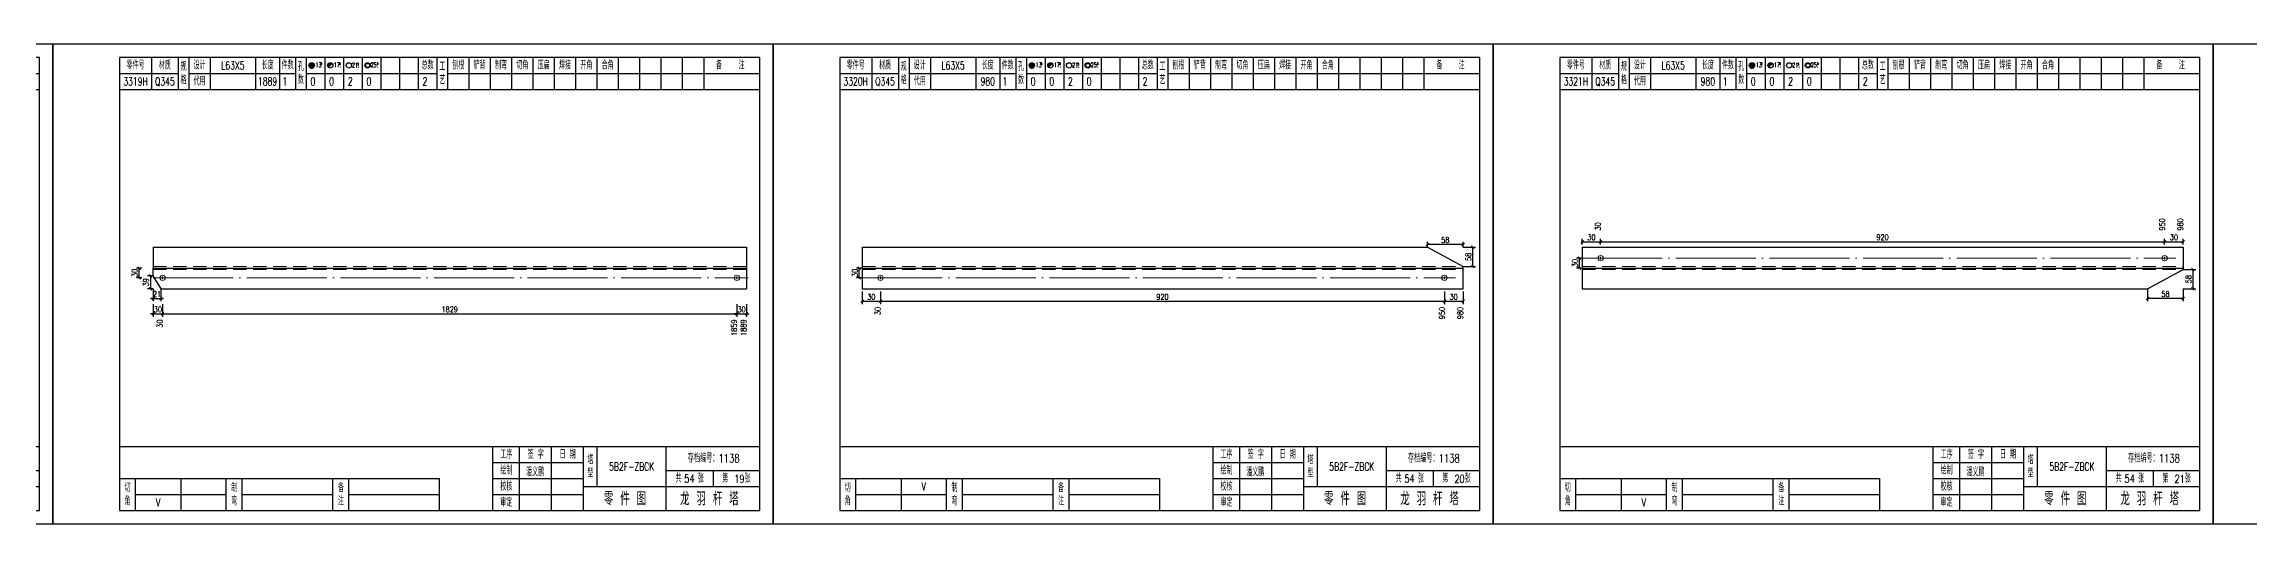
# Model space of a CAD drawing. Header units: millimetres. Extents: x 0 to 30240, y -10896 to -1348.
# Drawn here: x 4857 to 5683, y -10043 to -9863 of the extents above; entities that cross this region are included whole.
import ezdxf
from ezdxf.enums import TextEntityAlignment as Align

# ---------------------------------------------------------------- set-up
doc = ezdxf.new("R2010")
doc.units = ezdxf.units.MM
doc.header["$LTSCALE"] = 20
doc.header["$PDMODE"] = 1
doc.linetypes.add('DASHDOT2X', pattern=[1.75, 1.5, -0.125, 0, -0.125])
doc.linetypes.add('HIDDEN', pattern=[0.375, 0.25, -0.125])
for name, color, linetype, lineweight in [('1', 7, 'Continuous', 25), ('11', 3, 'Continuous', 13), ('2', 1, 'HIDDEN', 13), ('5', 1, 'Continuous', 13), ('7', 2, 'DASHDOT2X', 13)]:
    doc.layers.add(name, color=color, linetype=linetype, lineweight=lineweight)
doc.styles.get("Standard").update_dxf_attribs({"font": 'simplex', "width": 0.7, "bigfont": 'gbhzfs.shx'})
doc.styles.add('SYMBOL_TXT', font='txt.shx', dxfattribs={"width": 0.6})
doc.styles.add('TITLE_TXT', font='simplex.shx', dxfattribs={"width": 0.75, "height": 2.5, "bigfont": 'gbhzfs.shx'})
doc.dimstyles.get("Standard").update_dxf_attribs({"dimtxt": 2.1, "dimasz": 1, "dimexe": 1.05, "dimexo": 0, "dimgap": 0.63, "dimtad": 1, "dimzin": 0, "dimdsep": 46, "dimtxsty": 'standard', "dimblk": 'OBLIQUE', "dimblk1": 'OBLIQUE', "dimblk2": 'OBLIQUE', "dimcen": 0.09, "dimadec": 0, "dimazin": 0, "dimtfac": 1, "dimtdec": 1, "dimtix": 1, "dimtmove": 0, "dimatfit": 3, "dimfxl": 0, "dimtolj": 1, "dimtzin": 0, "dimarcsym": 0})
pattern_1 = [(0, (-3, 0), (0, 0.0125), [])]

# ---------------------------------------------------------------- blocks, each defined once
blk = doc.blocks.new('M12_HOLE')
h = blk.add_hatch()
h.set_pattern_fill('LINE', scale=0.1, style=0)
h.set_pattern_definition(pattern_1)
h.paths.add_polyline_path([(-5, 0, 1), (-1, 0, 1)])
at = {"color": 7}
blk.add_circle((-3, 0), 2, dxfattribs=at)
at = {"color": 7, "attachment_point": 1, "style": 'SYMBOL_TXT'}
for s, insert, char_height, width in [('13\\f??|b0|i0|c0|p54;.', (-0.1, 2.1), 3.5, 5.707), ('5', (3.7, 2.3), 1.8, 2.931)]:
    blk.add_mtext(s, dxfattribs=dict(at, insert=insert, char_height=char_height, width=width))
blk = doc.blocks.new('M16_HOLE')
h = blk.add_hatch()
h.set_pattern_fill('LINE', scale=0.1, style=0)
h.set_pattern_definition(pattern_1)
h.paths.add_polyline_path([(-1.6, 1.4, 0.668179), (-5, 0, 0.198912), (-4.4, -1.4)])
at = {"color": 7}
blk.add_circle((-3, 0), 2, dxfattribs=at)
at = {"color": 7, "attachment_point": 1, "style": 'SYMBOL_TXT'}
for s, insert, char_height, width in [('17.', (-0.4, 2.1), 3.5, 6.316), ('5', (3.6, 2.3), 1.8, 1.822)]:
    blk.add_mtext(s, dxfattribs=dict(at, insert=insert, char_height=char_height, width=width))
blk = doc.blocks.new('M20_HOLE')
at = {"color": 7}
blk.add_circle((-3, 0), 2, dxfattribs=at)
at = {"color": 7, "attachment_point": 1, "style": 'SYMBOL_TXT'}
for s, insert, char_height, width in [('21.', (-0.7, 2), 3.5, 6.074), ('5', (3.3, 2), 1.8, 1.458)]:
    blk.add_mtext(s, dxfattribs=dict(at, insert=insert, char_height=char_height, width=width))
blk = doc.blocks.new('M24_HOLE')
at = {"color": 7}
for radius in [2, 1.5]:
    blk.add_circle((-3, 0), radius, dxfattribs=at)
at = {"color": 7, "attachment_point": 1, "style": 'SYMBOL_TXT'}
for s, insert, char_height, width in [('25.', (-0.7, 2.1), 3.5, 2.429), ('5', (3.9, 2.3), 1.8, 1.944)]:
    blk.add_mtext(s, dxfattribs=dict(at, insert=insert, char_height=char_height, width=width))
blk = doc.blocks.new('JgCard')
for p, q in [((270, 180), (0, 180)), ((0, 180), (0, 0)), ((265, 175), (25, 175)), ((25, 175), (25, 5)), ((37, 175), (37, 163)), ((47, 175), (47, 163)), ((51, 175), (51, 163)), ((59, 175), (59, 163)), ((76, 175), (76, 163)), ((85, 175), (85, 163)), ((91, 175), (91, 163)), ((95, 175), (95, 163)), ((102, 175), (102, 163)), ((109, 175), (109, 163)), ((116, 175), (116, 163)), ((123, 175), (123, 163)), ((130, 175), (130, 163)), ((137, 175), (137, 163)), ((144, 175), (144, 163)), ((148, 175), (148, 163)), ((156, 175), (156, 163)), ((164, 175), (164, 163)), ((172, 175), (172, 163)), ((180, 175), (180, 163)), ((188, 175), (188, 163)), ((196, 175), (196, 163)), ((204, 175), (204, 163)), ((212, 175), (212, 163)), ((220, 175), (220, 163)), ((228, 175), (228, 163)), ((236, 175), (236, 163)), ((244, 175), (244, 163)), ((265, 5), (265, 175)), ((270, 0), (270, 180)), ((25, 169), (47, 169)), ((51, 169), (91, 169)), ((95, 169), (144, 169)), ((148, 169), (265, 169)), ((25, 163), (265, 163)), ((25, 29), (265, 29)), ((165, 5), (165, 29)), ((175, 5), (175, 29)), ((187, 5), (187, 29)), ((199, 5), (199, 29)), ((204, 29), (204, 14)), ((230, 5), (230, 29)), ((25, 17), (145, 17)), ((31, 5), (31, 17)), ((48, 17), (48, 5)), ((65, 5), (65, 17)), ((71, 5), (71, 17)), ((105, 5), (105, 17)), ((111, 5), (111, 17)), ((145, 5), (145, 17)), ((165, 23), (199, 23)), ((165, 17), (199, 17)), ((230, 20), (265, 20)), ((247.5, 20), (247.5, 14)), ((31, 11), (65, 11)), ((71, 11), (105, 11)), ((111, 11), (145, 11)), ((165, 11), (199, 11)), ((199, 14), (265, 14)), ((0, 0), (270, 0)), ((25, 5), (265, 5))]:
    blk.add_line(p, q)
blk.add_lwpolyline([(96.03, 171.99, -1), (98.03, 171.99, -1)], format="xyb", close=True)
blk.add_point((145, 96))
at = {"xscale": 0.5, "yscale": 0.5, "zscale": 0.5}
for name, p in [('M12_HOLE', (98.53, 171.99)), ('M16_HOLE', (105.5, 172)), ('M20_HOLE', (112.5, 172)), ('M24_HOLE', (119.5, 172))]:
    blk.add_blockref(name, p, dxfattribs=at)
at = {"style": 'TITLE_TXT', "width": 0.75}
for s, height, p in [('存档编号：1138', 3.076, (238.02, 23.07)), ('潘义鹏', 3, (177.45, 17.91)), ('龙 羽 杆 塔', 5, (235.17, 6.97))]:
    blk.add_text(s, height=height, dxfattribs=at).set_placement(p)
at = {"attachment_point": 5, "style": 'TITLE_TXT'}
for s, insert, char_height, width in [('零件号', (31, 172), 3, 15), ('材质', (42, 172), 3, 8), ('设计', (55, 172), 3, 8), ('长度', (80.5, 172), 3, 8), ('件数', (88, 172), 3, 6), ('总数', (140.5, 172), 3, 7), ('刨根', (152, 172), 3, 8), ('铲背', (160, 172), 3, 8), ('制弯', (168, 172), 3, 8), ('切角', (176, 172), 3, 8), ('压扁', (184, 172), 3, 8), ('焊接', (192, 172), 3, 8), ('开角', (200, 172), 3, 8), ('合角', (208, 172), 3, 8), ('备    注', (254, 172), 3, 22), ('规格', (49, 169), 3, 4), ('代用', (55, 166), 3, 8), ('孔数', (93, 169), 3, 4), ('工\\P艺', (146, 169), 3, 4), ('工序', (170, 26), 3, 10), ('签 字', (181, 26), 3, 12), ('日 期', (193, 26), 3, 12), ('塔\\P型', (201.5, 21.5), 3, 5), ('绘制', (170, 20), 3, 10), ('共    张', (238.75, 17), 3, 17.5), ('第    张', (256.25, 17), 3, 17.5), ('切\\P角', (28, 11), 3, 6), ('制\\P弯', (68, 11), 3, 6), ('备\\P注', (108, 11), 3, 6), ('校核', (170, 14), 3, 10), ('审定', (170, 8), 3, 10), ('零 件 图', (214.5, 9.5), 5, 31)]:
    blk.add_mtext(s, dxfattribs=dict(at, insert=insert, char_height=char_height, width=width))
blk = doc.blocks.new('M20')
for p, q in [((-0.5, 0), (0.5, 0)), ((0, -0.5), (0, 0.5))]:
    blk.add_line(p, q)
blk.add_circle((0, 0), 1)
blk = doc.blocks.new('_Oblique')
at = {"color": 0, "linetype": 'ByBlock', "lineweight": -2}
blk.add_line((-0.5, -0.5), (0.5, 0.5), dxfattribs=at)
blk = doc.blocks.new('*D4995')
at = {"layer": '11', "color": 0, "lineweight": -2}
for p, q in [((4897.6, -9960.36), (4897.6, -9965.09)), ((4901.13, -9960.36), (4901.13, -9965.09)), ((4897.6, -9964.04), (4896.6, -9964.04)), ((4897.6, -9964.04), (4901.13, -9964.04)), ((4901.13, -9964.04), (4902.13, -9964.04))]:
    blk.add_line(p, q, dxfattribs=at)
at = {"layer": 'Defpoints', "color": 0}
for p in [(4897.6, -9960.36), (4901.13, -9960.36), (4901.13, -9964.04)]:
    blk.add_point(p, dxfattribs=at)
at = {"layer": '11', "color": 0, "lineweight": -2}
blk.add_blockref('_Oblique', (4897.6, -9964.04), dxfattribs=at)
at = {"layer": '11', "color": 0, "lineweight": -2, "rotation": 180}
blk.add_blockref('_Oblique', (4901.13, -9964.04), dxfattribs=at)
at = {"layer": '11', "color": 0, "insert": (4899.37, -9962.36), "char_height": 2.1, "attachment_point": 5}
blk.add_mtext('\\A1;30', dxfattribs=at)
blk = doc.blocks.new('*D4997')
at = {"layer": '11', "color": 0, "lineweight": -2}
for p, q in [((5116.45, -9960.36), (5116.45, -9965.09)), ((5120, -9960.36), (5120, -9965.09)), ((5116.45, -9964.04), (5115.45, -9964.04)), ((5116.45, -9964.04), (5120, -9964.04)), ((5120, -9964.04), (5121, -9964.04))]:
    blk.add_line(p, q, dxfattribs=at)
at = {"layer": 'Defpoints', "color": 0}
for p in [(5116.45, -9960.36), (5120, -9960.36), (5120, -9964.04)]:
    blk.add_point(p, dxfattribs=at)
at = {"layer": '11', "color": 0, "lineweight": -2}
blk.add_blockref('_Oblique', (5116.45, -9964.04), dxfattribs=at)
at = {"layer": '11', "color": 0, "lineweight": -2, "rotation": 180}
blk.add_blockref('_Oblique', (5120, -9964.04), dxfattribs=at)
at = {"layer": '11', "color": 0, "insert": (5118.23, -9962.36), "char_height": 2.1, "attachment_point": 5}
blk.add_mtext('\\A1;30', dxfattribs=at)
blk = doc.blocks.new('*D4998')
at = {"layer": '11', "color": 0, "lineweight": -2}
for p, q in [((4897.6, -9949.78), (4895.5, -9949.78)), ((4896.55, -9949.78), (4896.55, -9954.59)), ((4897.6, -9954.59), (4895.5, -9954.59))]:
    blk.add_line(p, q, dxfattribs=at)
at = {"layer": 'Defpoints', "color": 0}
for p in [(4897.6, -9949.78), (4896.55, -9954.59), (4897.6, -9954.59)]:
    blk.add_point(p, dxfattribs=at)
at = {"layer": '11', "color": 0, "lineweight": -2}
for p, rotation in [((4896.55, -9949.78), 90), ((4896.55, -9954.59), 270)]:
    blk.add_blockref('_Oblique', p, dxfattribs=dict(at, rotation=rotation))
at = {"layer": '11', "color": 0, "insert": (4894.87, -9952.18), "char_height": 2.1, "attachment_point": 5, "rotation": 90}
blk.add_mtext('\\A1;39', dxfattribs=at)
blk = doc.blocks.new('*D4999')
at = {"layer": '11', "color": 0, "lineweight": -2}
for p, q in [((4897.6, -9958.26), (4896.6, -9958.26)), ((4897.6, -9954.59), (4897.6, -9959.31)), ((4897.6, -9958.26), (4900.54, -9958.26)), ((4900.54, -9954.59), (4900.54, -9959.31)), ((4900.54, -9958.26), (4901.54, -9958.26))]:
    blk.add_line(p, q, dxfattribs=at)
at = {"layer": 'Defpoints', "color": 0}
for p in [(4897.6, -9954.59), (4900.54, -9954.59), (4900.54, -9958.26)]:
    blk.add_point(p, dxfattribs=at)
at = {"layer": '11', "color": 0, "lineweight": -2}
blk.add_blockref('_Oblique', (4897.6, -9958.26), dxfattribs=at)
at = {"layer": '11', "color": 0, "lineweight": -2, "rotation": 180}
blk.add_blockref('_Oblique', (4900.54, -9958.26), dxfattribs=at)
at = {"layer": '11', "color": 0, "insert": (4899.07, -9956.58), "char_height": 2.1, "attachment_point": 5}
blk.add_mtext('\\A1;21', dxfattribs=at)
blk = doc.blocks.new('*D5005')
at = {"layer": '11', "color": 0, "lineweight": -2}
for p, q in [((5375.37, -9939.05), (5375.37, -9936.95)), ((5388.7, -9938), (5375.37, -9938)), ((5388.7, -9939.05), (5388.7, -9936.95))]:
    blk.add_line(p, q, dxfattribs=at)
at = {"layer": 'Defpoints', "color": 0}
for p in [(5375.37, -9938), (5375.37, -9939.05), (5388.7, -9939.05)]:
    blk.add_point(p, dxfattribs=at)
at = {"layer": '11', "color": 0, "lineweight": -2, "rotation": 180}
blk.add_blockref('_Oblique', (5375.37, -9938), dxfattribs=at)
at = {"layer": '11', "color": 0, "lineweight": -2}
blk.add_blockref('_Oblique', (5388.7, -9938), dxfattribs=at)
at = {"layer": '11', "color": 0, "insert": (5382.04, -9936.32), "char_height": 2.1, "attachment_point": 5}
blk.add_mtext('\\A1;58', dxfattribs=at)
blk = doc.blocks.new('*D5010')
at = {"layer": '11', "color": 0, "lineweight": -2}
for p, q in [((5658.7, -9947.43), (5663.43, -9947.43)), ((5662.38, -9947.43), (5662.38, -9954.59)), ((5658.7, -9954.59), (5663.43, -9954.59))]:
    blk.add_line(p, q, dxfattribs=at)
at = {"layer": 'Defpoints', "color": 0}
for p in [(5658.7, -9947.43), (5658.7, -9954.59), (5662.38, -9954.59)]:
    blk.add_point(p, dxfattribs=at)
at = {"layer": '11', "color": 0, "lineweight": -2}
for p, rotation in [((5662.38, -9947.43), 90), ((5662.38, -9954.59), 270)]:
    blk.add_blockref('_Oblique', p, dxfattribs=dict(at, rotation=rotation))
at = {"layer": '11', "color": 0, "insert": (5660.7, -9951.01), "char_height": 2.1, "attachment_point": 5, "rotation": 90}
blk.add_mtext('\\A1;58', dxfattribs=at)
blk = doc.blocks.new('*D5011')
at = {"layer": '11', "color": 0, "lineweight": -2}
for p, q in [((5645.37, -9954.59), (5645.37, -9959.31)), ((5658.7, -9958.26), (5645.37, -9958.26)), ((5658.7, -9954.59), (5658.7, -9959.31))]:
    blk.add_line(p, q, dxfattribs=at)
at = {"layer": 'Defpoints', "color": 0}
for p in [(5645.37, -9954.59), (5645.37, -9958.26), (5658.7, -9954.59)]:
    blk.add_point(p, dxfattribs=at)
at = {"layer": '11', "color": 0, "lineweight": -2, "rotation": 180}
blk.add_blockref('_Oblique', (5645.37, -9958.26), dxfattribs=at)
at = {"layer": '11', "color": 0, "lineweight": -2}
blk.add_blockref('_Oblique', (5658.7, -9958.26), dxfattribs=at)
at = {"layer": '11', "color": 0, "insert": (5652.04, -9956.58), "char_height": 2.1, "attachment_point": 5}
blk.add_mtext('\\A1;58', dxfattribs=at)

msp = doc.modelspace()

# ---------------------------------------------------------------- linework, layer by layer
at = {"layer": '1'}
for p, q in [((4897.6, -9939.048), (4897.6, -9946.818)), ((4897.6, -9939.048), (5120, -9939.048)), ((5120, -9939.048), (5120, -9954.588)), ((5163.4, -9939.048), (5163.4, -9954.588)), ((5163.4, -9939.048), (5375.371, -9939.048)), ((5375.371, -9939.048), (5388.7, -9946.202)), ((5433.4, -9939.048), (5433.4, -9954.588)), ((5433.4, -9939.048), (5658.7, -9939.048)), ((5658.7, -9939.048), (5658.7, -9946.818)), ((4897.6, -9949.778), (4897.6, -9946.818)), ((4897.6, -9946.818), (5120, -9946.818)), ((4900.543, -9954.588), (4897.6, -9949.778)), ((5163.4, -9946.818), (5388.7, -9946.818)), ((5388.7, -9946.818), (5388.7, -9946.202)), ((5388.7, -9954.588), (5388.7, -9946.818)), ((5433.4, -9946.818), (5658.7, -9946.818)), ((5645.371, -9954.588), (5658.7, -9947.435)), ((5658.7, -9946.818), (5658.7, -9947.435)), ((4900.543, -9954.588), (5120, -9954.588)), ((5163.4, -9954.588), (5388.7, -9954.588)), ((5433.4, -9954.588), (5645.371, -9954.588))]:
    msp.add_line(p, q, dxfattribs=at)
at = {"layer": '2'}
for p, q in [((4897.6, -9946.202), (5120, -9946.202)), ((4897.6, -9947.435), (5120, -9947.435)), ((5163.4, -9946.202), (5388.7, -9946.202)), ((5163.4, -9947.435), (5388.7, -9947.435)), ((5433.4, -9946.202), (5658.7, -9946.202)), ((5433.4, -9947.435), (5658.7, -9947.435))]:
    msp.add_line(p, q, dxfattribs=at)
at = {"layer": '7'}
for p, q in [((5433.4, -9943.118), (5655.912, -9943.118)), ((4897.6, -9950.518), (5120.652, -9950.518)), ((5163.4, -9950.518), (5385.912, -9950.518))]:
    msp.add_line(p, q, dxfattribs=at)

# ---------------------------------------------------------------- block references
at = {"layer": '1'}
for p in [(4590, -10042.818), (4860, -10042.818), (5130, -10042.818), (5400, -10042.818), (5670, -10042.818)]:
    msp.add_blockref('JgCard', p, dxfattribs=at)
at = {"layer": '5'}
for p in [(5440.294, -9943.118), (5651.712, -9943.118), (4901.132, -9950.518), (5116.452, -9950.518), (5170.294, -9950.518), (5381.712, -9950.518)]:
    msp.add_blockref('M20', p, dxfattribs=at)

# ---------------------------------------------------------------- texts
at = {"style": 'TITLE_TXT', "width": 0.75}
for s, p in [('54', (5096.712, -10027.328)), ('19', (5115.466, -10027.433)), ('54', (5366.712, -10027.328)), ('20', (5385.466, -10027.433)), ('54', (5636.712, -10027.328)), ('21', (5655.466, -10027.433))]:
    msp.add_text(s, height=3, dxfattribs=at).set_placement(p)
at = {"layer": '1', "width": 0.7}
for s, p in [('L63X5', (4927.5, -9870.818)), ('L63X5', (5197.5, -9870.818)), ('L63X5', (5467.5, -9870.818)), ('3319H', (4891, -9876.818)), ('Q345', (4902, -9876.818)), ('1889', (4940.5, -9876.818)), ('1', (4947, -9876.818)), ('0', (4957.5, -9876.818)), ('0', (4964.5, -9876.818)), ('2', (4971.5, -9876.818)), ('0', (4978.5, -9876.818)), ('2', (4999.5, -9876.818)), ('3320H', (5161, -9876.818)), ('Q345', (5172, -9876.818)), ('980', (5210.5, -9876.818)), ('1', (5217, -9876.818)), ('0', (5227.5, -9876.818)), ('0', (5234.5, -9876.818)), ('2', (5241.5, -9876.818)), ('0', (5248.5, -9876.818)), ('2', (5269.5, -9876.818)), ('3321H', (5431, -9876.818)), ('Q345', (5442, -9876.818)), ('980', (5480.5, -9876.818)), ('1', (5487, -9876.818)), ('0', (5497.5, -9876.818)), ('0', (5504.5, -9876.818)), ('2', (5511.5, -9876.818)), ('0', (5518.5, -9876.818)), ('2', (5539.5, -9876.818)), ('V', (4899.5, -10034.818)), ('V', (5186.5, -10028.818)), ('V', (5456.5, -10034.818))]:
    msp.add_text(s, height=3, dxfattribs=at).set_placement(p, align=Align.MIDDLE_CENTER)
for s, p in [('30', (5440.294, -9932.748)), ('950', (5651.869, -9932.748)), ('980', (5658.7, -9932.748))]:
    msp.add_text(s, height=2.1, rotation=90, dxfattribs=at).set_placement(p)
for s, p in [('30', (4901.129, -9966.138)), ('1859', (5116.468, -9966.138)), ('1889', (5120, -9966.138)), ('30', (5170.294, -9961.413)), ('950', (5381.869, -9961.413)), ('980', (5388.7, -9961.413))]:
    msp.add_text(s, height=2.1, rotation=90, dxfattribs=at).set_placement(p, align=Align.RIGHT)
at = {"layer": '1', "char_height": 3, "width": 26, "attachment_point": 5}
for insert in [(5077, -10021.318), (5347, -10021.318), (5617, -10021.318)]:
    msp.add_mtext('5B2F-ZBCK', dxfattribs=dict(at, insert=insert))

# ---------------------------------------------------------------- dimensions: what is measured, and where the dimension line sits
at = {"layer": '1'}
for base, p1, p2 in [((5432.35, -9943.118), (5433.35, -9946.818), (5433.35, -9943.118)), ((4892.35, -9946.818), (4893.35, -9950.518), (4893.35, -9946.818)), ((5162.35, -9946.818), (5163.35, -9950.518), (5163.35, -9946.818))]:
    msp.add_linear_dim(base=base, p1=p1, p2=p2, angle=90, text='30', dimstyle='standard', dxfattribs=at).render()
at = {"layer": '11'}
for base, p1, p2, text, picture, middle in [((5375.371, -9937.998), (5388.7, -9939.048), (5375.371, -9939.048), '58', '*D5005', (5382.036, -9936.318)), ((4900.543, -9958.263), (4897.6, -9954.588), (4900.543, -9954.588), '21', '*D4999', (4899.072, -9956.583)), ((4901.132, -9964.038), (4897.6, -9960.363), (4901.132, -9960.363), '30', '*D4995', (4899.366, -9962.358)), ((5120, -9964.038), (5116.452, -9960.363), (5120, -9960.363), '30', '*D4997', (5118.226, -9962.358)), ((5645.371, -9958.263), (5658.7, -9954.588), (5645.371, -9954.588), '58', '*D5011', (5652.036, -9956.583))]:
    dim = msp.add_linear_dim(base=base, p1=p1, p2=p2, text=text, dimstyle='standard', dxfattribs=at)
    dim.commit()
    dim.dimension.update_dxf_attribs({"geometry": picture, "text_midpoint": middle})
for base, p1, p2, text in [((5440.294, -9936.948), (5433.4, -9937.998), (5440.294, -9937.998), '30'), ((5651.712, -9936.948), (5440.294, -9937.998), (5651.712, -9937.998), '920'), ((5658.7, -9936.948), (5651.712, -9937.998), (5658.7, -9937.998), '30'), ((5116.452, -9964.038), (4901.132, -9960.363), (5116.452, -9960.363), '1829'), ((5170.294, -9959.313), (5163.4, -9955.638), (5170.294, -9955.638), '30'), ((5381.712, -9959.313), (5170.294, -9955.638), (5381.712, -9955.638), '920'), ((5388.7, -9959.313), (5381.712, -9955.638), (5388.7, -9955.638), '30')]:
    msp.add_linear_dim(base=base, p1=p1, p2=p2, text=text, dimstyle='standard', dxfattribs=at).render()
msp.add_linear_dim(base=(5392.375, -9939.048), p1=(5388.7, -9946.202), p2=(5388.7, -9939.048), angle=90, text='58', dimstyle='standard', dxfattribs=at).render()
for base, p1, p2, text, picture, middle in [((4896.55, -9954.588), (4897.6, -9949.778), (4897.6, -9954.588), '39', '*D4998', (4894.87, -9952.183)), ((5662.375, -9954.588), (5658.7, -9947.435), (5658.7, -9954.588), '58', '*D5010', (5660.695, -9951.012))]:
    dim = msp.add_linear_dim(base=base, p1=p1, p2=p2, angle=90, text=text, dimstyle='standard', dxfattribs=at)
    dim.commit()
    dim.dimension.update_dxf_attribs({"geometry": picture, "text_midpoint": middle})

doc.saveas('drawing.dxf')
